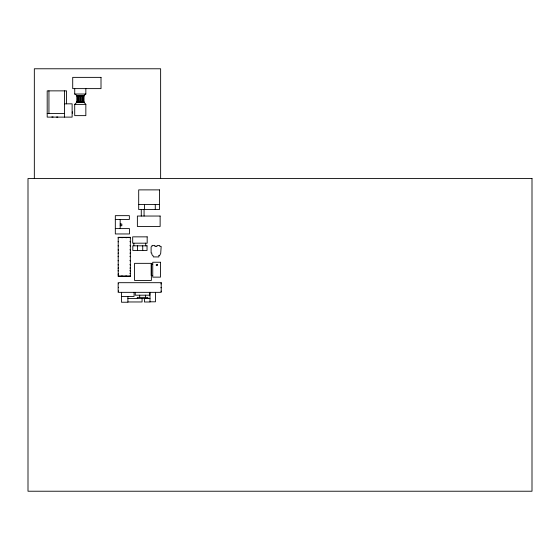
<?xml version="1.0" encoding="UTF-8"?>
<svg xmlns="http://www.w3.org/2000/svg" width="560" height="560" viewBox="0 0 560 560"><rect width="100%" height="100%" fill="white"/><g stroke="black" fill="none" stroke-linecap="round" stroke-linejoin="round"><path stroke-width="0.84" d="M74.711 104.37L76.79 102.312L84.007 102.291L85.841 104.37L85.841 115.633L74.711 115.633L74.711 104.37L85.841 104.37M74.725 88.62L74.725 94.017L76.804 95.41L84.028 95.389L85.841 94.017L85.841 88.62M118.433 287.252L118.44 287.7M161.035 283.969L161.028 283.493M160.993 287.371L161.035 287.847M161.028 291.501L161.042 291.032M118.44 283.36L118.44 283.843M118.433 290.892L118.44 291.375M74.725 94.017L85.841 94.017M76.79 96.096L77.448 96.11M78.449 96.061L79.107 96.075M80.08 96.096L80.738 96.096M81.739 96.082L82.418 96.096M84.028 95.389L84.007 102.291L83.363 102.291L83.349 96.075L84.028 96.089M76.79 101.612L77.448 101.612M78.449 101.577L79.107 101.577M80.08 101.605L80.738 101.612M81.739 101.598L82.404 101.598M83.349 101.591L84.007 101.591M64.575 103.831L72.128 103.831L72.128 117.117L47.194 117.117L47.194 90.867L66.563 90.867L66.563 103.831M47.194 113.456L64.575 113.456M51.842 116.97L53.088 116.97M56.581 117.061L57.82 117.061M138.698 204.477L159.453 204.477M115.318 219.429L129.353 219.429L129.353 215.656L115.318 215.656L115.318 233.954L129.458 233.954L129.458 228.599L115.318 228.599M120.176 224.014L121.828 224.014L121.828 225.757L120.176 225.757M118.202 237.461L130.34 237.461M118.202 237.874L118.65 237.461M130.34 237.874L129.892 237.461M118.202 241.402L118.608 241.402L118.202 241.85M130.389 241.423L129.976 241.423L130.389 241.871M118.202 245.539L118.608 245.539L118.202 245.994M130.389 245.56L129.976 245.56L130.389 246.008M118.202 249.662L118.608 249.662L118.202 250.11M130.389 249.676L129.976 249.676L130.389 250.124M118.202 253.099L118.608 253.099L118.202 253.547M130.389 253.113L129.976 253.113L130.389 253.561M118.16 256.298L118.566 256.298L118.16 256.746M130.34 256.319L129.934 256.319L130.34 256.767M118.16 260.435L118.566 260.435L118.16 260.89M130.34 260.456L129.934 260.456L130.34 260.904M152.747 264.187L151.207 264.187L151.207 275.541L152.747 275.541M118.16 264.558L118.566 264.558L118.16 265.006M130.34 264.572L129.934 264.572L130.34 265.02M118.16 267.995L118.566 267.995L118.16 268.443M130.34 268.009L129.934 268.009L130.34 268.457M118.16 270.55L118.566 270.55L118.16 270.998M130.34 270.571L129.934 270.571L130.34 271.019M130.34 273.28L129.934 273.28L130.34 273.728M118.16 273.987L118.566 273.987L118.16 274.435M118.202 275.842L118.65 276.255M130.34 275.842L129.892 276.255M118.202 276.108L130.34 276.108M121.485 296.429L134.085 296.429L134.085 292.341M127.904 298.438L147.84 298.396L147.84 297.367L137.298 297.367L137.298 298.396M149.996 298.578L144.431 298.578L144.431 301.994L149.996 301.994L149.996 292.341M149.996 301.805L155.463 301.805L155.463 292.341M127.904 301.966L142.065 301.966L142.065 298.438M160.629 178.528L160.629 68.775L34.335 68.775L34.335 178.528M155.281 204.477L155.281 209.552M149.772 292.341L149.772 295.19L135.268 295.19L135.268 292.341M145.698 243.187L145.698 245.819M145.579 295.19L145.579 297.367M144.536 204.477L144.536 209.552M144.067 209.552L144.067 216.041M142.73 245.819L142.73 250.467M141.274 209.552L141.274 216.041M139.678 295.19L139.678 297.367M137.473 245.819L137.473 250.467M133.833 243.187L133.833 245.819M127.904 296.429L127.904 302.232L121.485 302.232L121.485 292.341M126.203 237.461L126.203 237.874L125.755 237.461M126.203 276.255L126.203 275.842L125.755 276.255M122.087 237.461L122.087 237.874L121.639 237.461M122.087 276.255L122.087 275.842L121.639 276.255M120.176 219.429L120.176 228.599M83.384 95.389L83.384 96.089M82.418 95.396L82.404 102.298L81.76 102.298L81.774 95.396M80.738 95.396L80.724 102.305L80.08 102.305L80.094 95.396M79.107 95.375L79.093 102.277L78.449 102.277L78.463 95.375M77.448 95.41L77.434 102.312L76.79 102.312L76.804 95.41M72.317 111.825L72.317 113.211M64.575 90.867L64.575 117.117M48.944 90.867L48.944 113.456M158.928 255.626L158.844 256.949L153.314 256.907L153.139 255.759L152.292 255.227L151.767 253.939L151.767 252.966L151.102 252.966L151.102 246.911L152.033 246.379L152.033 245.406L154.952 245.406L154.952 246.512L156.94 246.512L156.94 245.581L159.817 245.539L159.817 246.47L161.182 246.47L160.699 253.456L159.726 255.36L158.928 255.626M101.01 77.371L72.709 77.371L72.709 88.62L101.01 88.62L101.01 77.371M532 178.528L28 178.528L28 491.225L532 491.225L532 178.528M159.453 189.882L138.698 189.882L138.698 209.552L159.453 209.552L159.453 189.882M160.132 216.041L137.375 216.041L137.375 226.464L160.132 226.464L160.132 216.041M147.182 236.852L132.685 236.852L132.685 243.187L147.182 243.187L147.182 236.852M130.34 237.314L118.202 237.314L118.202 276.255L130.34 276.255L130.34 237.314M147.042 245.819L132.818 245.819L132.818 250.467L147.042 250.467L147.042 245.819M160.454 262.241L152.747 262.241L152.747 277.137L160.454 277.137L160.454 262.241M151.375 263.34L134.554 263.34L134.554 280.434L151.375 280.434L151.375 263.34M157.444 264.453L156.296 264.453L156.296 265.608L157.444 265.608L157.444 264.453M161.224 282.695L118.146 282.695L118.146 292.341L161.224 292.341L161.224 282.695"/></g></svg>
